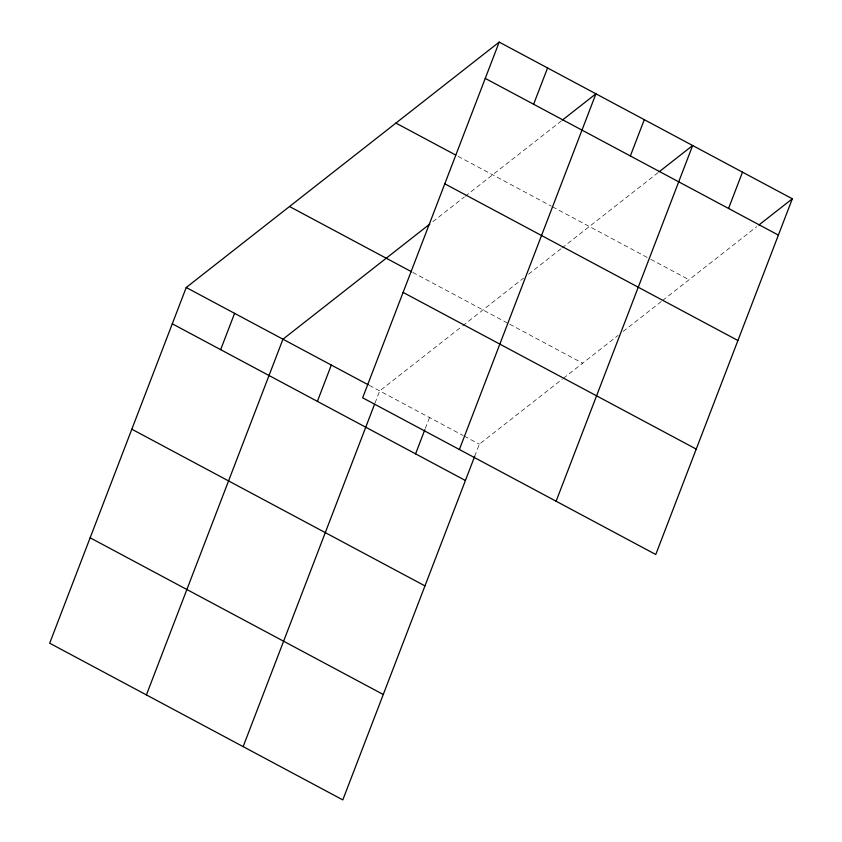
<?xml version="1.0" encoding="UTF-8"?>
<svg xmlns="http://www.w3.org/2000/svg" width="842" height="842" viewBox="0 0 842 842"><rect width="100%" height="100%" fill="white"/><g stroke="black" fill="none" stroke-linecap="round" stroke-linejoin="round"><path stroke-width="0.63" stroke-dasharray="4.21 3.16" d="M375.048 403.013L379.689 390.92L461.7 326.612M425.336 428.441L429.515 417.558M474.709 456.29L479.351 444.197L562.382 379.089M432.851 221.678L464.268 197.039M465.279 196.249L561.498 120.806M462.721 325.812L523.503 278.155M528.576 274.176L561.004 248.748M562.014 247.958L658.233 172.515M563.393 378.3L618.102 335.4M623.164 331.432L661.675 301.236M662.686 300.436L756.874 226.582M458.101 156.328L551.373 206.185M552.531 206.806L649.635 258.715M650.792 259.336L689.04 279.776M412.727 272.387L508.463 323.56M509.62 324.181L582.632 363.207M369.322 385.373L463.132 435.524M464.289 436.135L479.351 444.197"/><path stroke-width="1.26" d="M499.19 42.1L362.649 397.803L655.771 554.499L792.322 198.796L499.19 42.1L186.229 287.501L49.678 643.204L342.81 799.9L474.709 456.29M220.657 349.651L234.592 313.35M146.413 694.913L282.954 339.21L429.809 224.056M317.392 401.36L331.327 365.06M243.149 746.622L374.574 404.223M533.617 104.261L547.563 67.96M415.58 453.859L424.873 429.652M459.385 449.523L595.926 93.809L562.509 120.006M630.353 155.97L644.288 119.669M556.109 501.232L692.65 145.519L659.244 171.715M728.551 208.458L742.486 172.157M758.905 224.993L792.322 198.796M485.255 78.401L778.376 235.097M395.908 123.079L455.796 155.096M444.797 183.809L737.918 340.505M289.501 206.511L411.57 271.766M403.108 292.406L696.239 449.102M186.229 287.501L368.175 384.762M172.294 323.802L465.416 480.498M131.826 429.199L424.957 585.895M90.147 537.796L383.268 694.492"/></g></svg>
